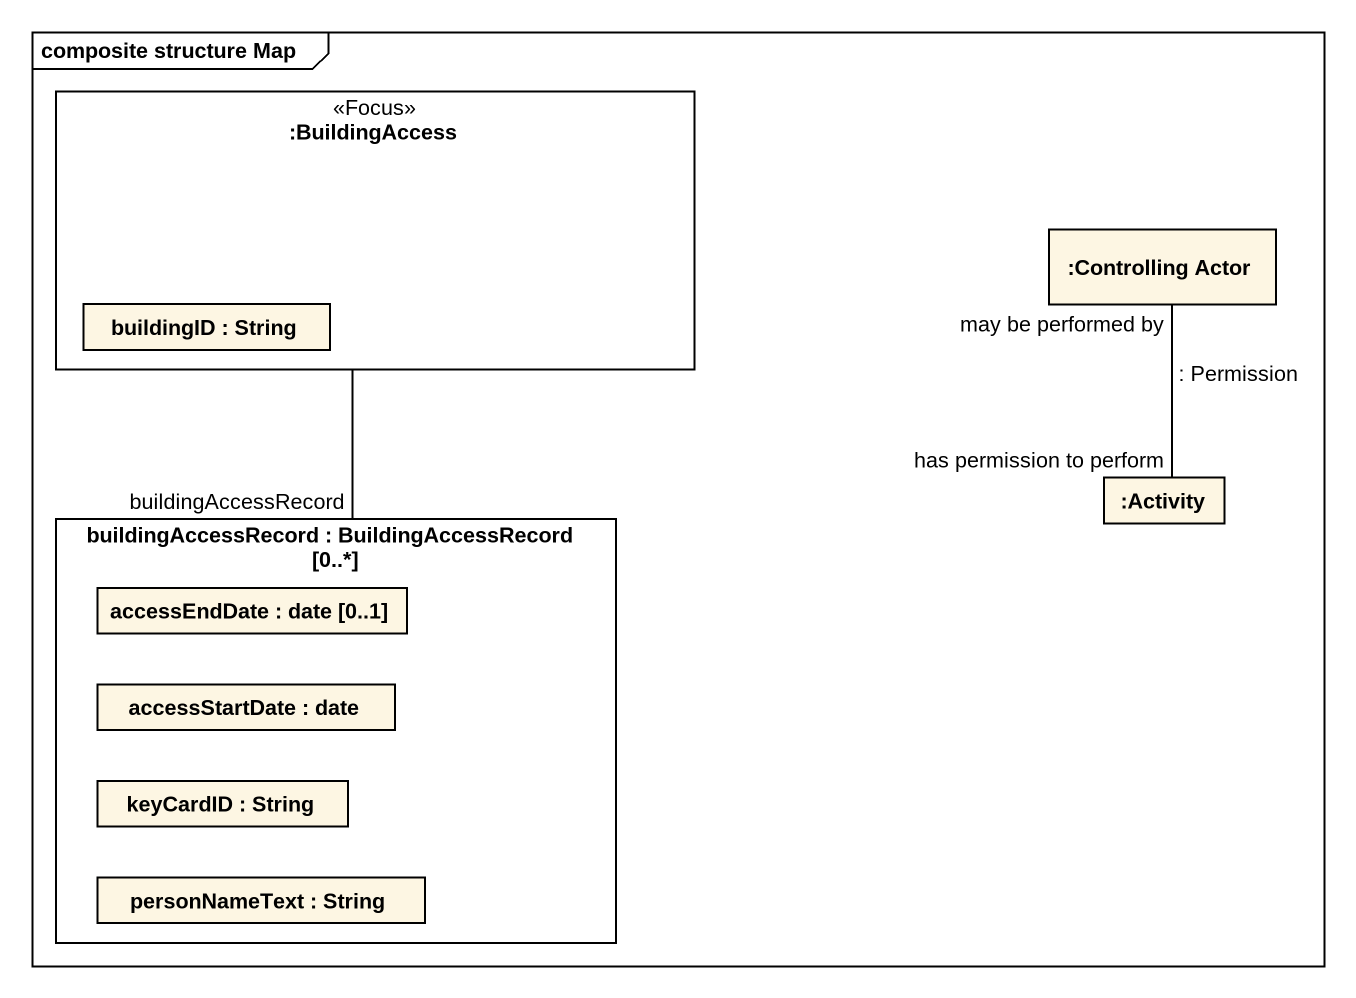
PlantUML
@startuml
mainframe composite structure Map
rectangle ":BuildingAccess" as BuildingAccess <<Focus>> {
  rectangle "buildingID : String" as buildingID
}
rectangle ":Controlling Actor" as Controlling_Actor
rectangle ":Activity" as Activity
rectangle "buildingAccessRecord : BuildingAccessRecord [0..*]" as buildingAccessRecord {
  rectangle "accessEndDate : date [0..1]" as accessEndDate
  rectangle "accessStartDate : date" as accessStartDate
  rectangle "keyCardID : String" as keyCardID
  rectangle "personNameText : String" as personNameText
}
Activity "has permission to perform" -up- "may be performed by" Controlling_Actor : : Permission
buildingAccessRecord "buildingAccessRecord" -up- BuildingAccess
@enduml
